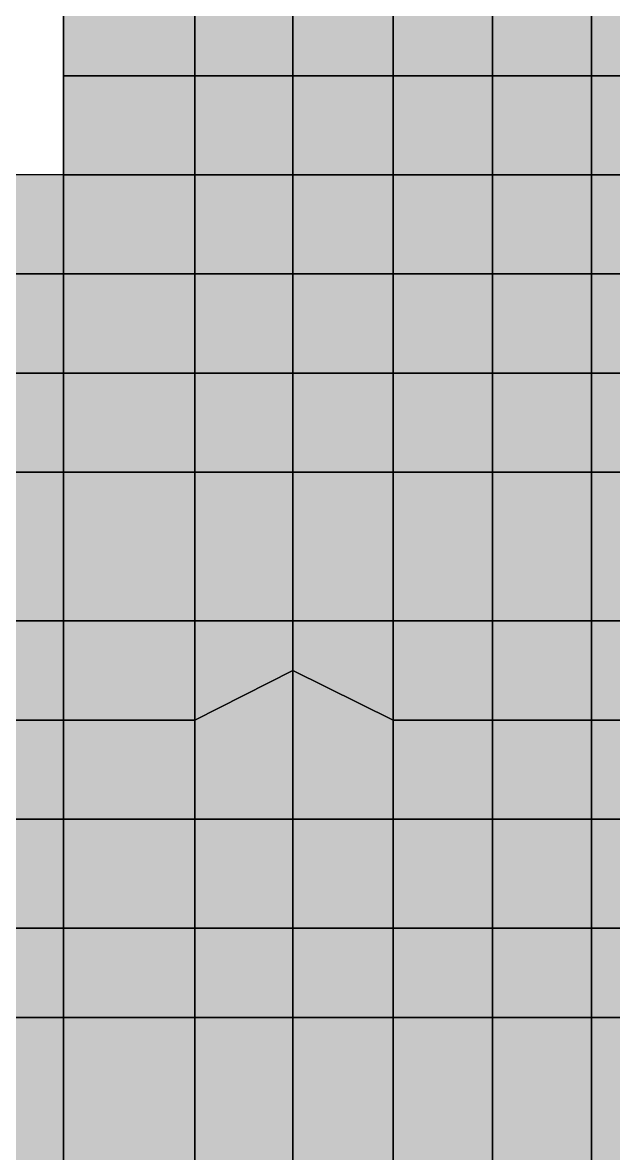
# Model space of a CAD drawing. Header units: inches. Extents: x -100 to 146, y -140 to 41.
# Drawn here: x 0.58 to 6.53, y -29.87 to -18.46 of the extents above; entities that cross this region are included whole.
import ezdxf

# ---------------------------------------------------------------- set-up
doc = ezdxf.new("R2010")
doc.units = ezdxf.units.IN
doc.header["$MEASUREMENT"] = 0
for name, color, linetype in [('Contour 1-01', 7, 'Continuous'), ('Mesh-CDM(100%)_Ac1①', 7, 'Continuous'), ('Mesh-CDM(50%)_Ac1①', 7, 'Continuous'), ('Mesh-joint-hd-s1', 7, 'Continuous'), ('Mesh-joint-vd-s2', 7, 'Continuous'), ('Mesh-joint-vd-s3', 7, 'Continuous'), ('Mesh-MPC', 7, 'Continuous'), ('Mesh-セル中詰(水中)', 7, 'Continuous'), ('Mesh-敷石', 7, 'Continuous'), ('Mesh-杭ばね_海側クレーン基礎杭', 7, 'Continuous'), ('Mesh-梁①(両端)', 7, 'Continuous'), ('Mesh-梁③(円周)', 7, 'Continuous'), ('Mesh-海側クレーン基礎杭(水位上)', 7, 'Continuous'), ('Mesh-盛石', 7, 'Continuous'), ('Undeformed Mesh-CDM(100%)_Ac1①', 7, 'Continuous'), ('Undeformed Mesh-CDM(50%)_Ac1①', 7, 'Continuous'), ('Undeformed Mesh-セル中詰(水中)', 7, 'Continuous'), ('Undeformed Mesh-敷石', 7, 'Continuous'), ('Undeformed Mesh-盛石', 7, 'Continuous')]:
    doc.layers.add(name, color=color, linetype=linetype)

msp = doc.modelspace()

# ---------------------------------------------------------------- linework, layer by layer
at = {"color": 7, "true_color": 0xffffff, "transparency": 33554687}
for p, q in [((0.99, -19), (0.99, -18)), ((3.3, -18), (3.3, -19)), ((0.99, -19), (12.25, -19)), ((0.99, -20), (0.99, -19)), ((0.99, -19), (0.99, -19)), ((3.3, -19), (3.3, -20)), ((3.3, -19), (3.3, -19)), ((0.99, -20), (12.25, -20)), ((0.99, -21), (0.99, -20)), ((0.99, -20), (0.99, -20)), ((3.3, -20), (3.3, -21)), ((3.3, -20), (3.3, -20)), ((0.99, -21), (12.25, -21)), ((0.99, -22), (0.99, -21)), ((0.99, -21), (0.99, -21)), ((0.99, -21), (0.99, -21)), ((3.3, -21), (3.3, -22)), ((3.3, -21), (3.3, -21)), ((0.99, -22), (12.25, -22)), ((0.99, -23), (0.99, -22)), ((0.99, -22), (0.99, -22)), ((0.99, -22), (0.99, -22)), ((3.3, -22), (3.3, -23)), ((3.3, -22), (3.3, -22)), ((0.99, -23), (12.25, -23)), ((0.99, -23), (0.99, -23)), ((0.99, -23), (0.99, -23)), ((0.99, -23), (0.99, -23)), ((0.99, -23), (0.99, -23)), ((3.3, -23), (3.3, -24.5)), ((3.3, -23), (3.3, -23)), ((0.99, -24.5), (0.99, -24.5)), ((2.311025, -24.5), (2.311025, -24.5)), ((3.3, -24.5), (3.3, -25.00049)), ((3.3, -24.5), (3.3, -24.5)), ((4.311025, -24.5), (4.311025, -24.5)), ((5.311025, -24.5), (5.311025, -24.5)), ((6.311025, -24.5), (6.311025, -24.5)), ((3.3, -25.00049), (3.3, -25.00049))]:
    msp.add_line(p, q, dxfattribs=at)
for points in [[(0.99, -19), (2.311025, -19), (2.311025, -18)], [(0.99, -19), (2.311025, -18), (0.99, -18)], [(3.3, -19), (3.3, -18), (2.311025, -18)], [(3.3, -19), (2.311025, -18), (2.311025, -19)], [(3.3, -18), (3.3, -19), (4.311025, -19)], [(3.3, -18), (4.311025, -19), (4.311025, -18)], [(4.311025, -19), (5.311025, -19), (5.311025, -18)], [(4.311025, -19), (5.311025, -18), (4.311025, -18)], [(5.311025, -18), (5.311025, -19), (6.311025, -19)], [(5.311025, -18), (6.311025, -19), (6.311025, -18)], [(6.311025, -18), (6.311025, -19), (7.311025, -19)], [(6.311025, -18), (7.311025, -19), (7.311025, -18)], [(0.99, -20), (2.311025, -20), (2.311025, -19)], [(0.99, -20), (2.311025, -19), (0.99, -19)], [(3.3, -20), (3.3, -19), (2.311025, -19)], [(3.3, -20), (2.311025, -19), (2.311025, -20)], [(3.3, -19), (3.3, -20), (4.311025, -20)], [(3.3, -19), (4.311025, -20), (4.311025, -19)], [(4.311025, -20), (5.311025, -20), (5.311025, -19)], [(4.311025, -20), (5.311025, -19), (4.311025, -19)], [(5.311025, -20), (6.311025, -20), (6.311025, -19)], [(5.311025, -20), (6.311025, -19), (5.311025, -19)], [(6.311025, -20), (7.311025, -20), (7.311025, -19)], [(6.311025, -20), (7.311025, -19), (6.311025, -19)], [(0, -21), (0.99, -21), (0.99, -20)], [(0, -21), (0.99, -20), (0, -20)], [(0.99, -21), (2.311025, -21), (2.311025, -20)], [(0.99, -21), (2.311025, -20), (0.99, -20)], [(3.3, -21), (3.3, -20), (2.311025, -20)], [(3.3, -21), (2.311025, -20), (2.311025, -21)], [(3.3, -20), (3.3, -21), (4.311025, -21)], [(3.3, -20), (4.311025, -21), (4.311025, -20)], [(4.311025, -21), (5.311025, -21), (5.311025, -20)], [(4.311025, -21), (5.311025, -20), (4.311025, -20)], [(5.311025, -21), (6.311025, -21), (6.311025, -20)], [(5.311025, -21), (6.311025, -20), (5.311025, -20)], [(6.311025, -21), (7.311025, -21), (7.311025, -20)], [(6.311025, -21), (7.311025, -20), (6.311025, -20)], [(0, -22), (0.99, -22), (0.99, -21)], [(0, -22), (0.99, -21), (0, -21)], [(0.99, -22), (2.311025, -22), (2.311025, -21)], [(0.99, -22), (2.311025, -21), (0.99, -21)], [(3.3, -22), (3.3, -21), (2.311025, -21)], [(3.3, -22), (2.311025, -21), (2.311025, -22)], [(3.3, -21), (3.3, -22), (4.311025, -22)], [(3.3, -21), (4.311025, -22), (4.311025, -21)], [(4.311025, -22), (5.311025, -22), (5.311025, -21)], [(4.311025, -22), (5.311025, -21), (4.311025, -21)], [(5.311025, -22), (6.311025, -22), (6.311025, -21)], [(5.311025, -22), (6.311025, -21), (5.311025, -21)], [(6.311025, -22), (7.311025, -22), (7.311025, -21)], [(6.311025, -22), (7.311025, -21), (6.311025, -21)], [(0.99, -23), (0.99, -22), (0, -22)], [(0.99, -23), (0, -22), (0, -23)], [(0.99, -22), (0.99, -23), (2.311025, -23)], [(0.99, -22), (2.311025, -23), (2.311025, -22)], [(3.3, -23), (3.3, -22), (2.311025, -22)], [(3.3, -23), (2.311025, -22), (2.311025, -23)], [(3.3, -22), (3.3, -23), (4.311025, -23)], [(3.3, -22), (4.311025, -23), (4.311025, -22)], [(4.311025, -22), (4.311025, -23), (5.311025, -23)], [(4.311025, -22), (5.311025, -23), (5.311025, -22)], [(5.311025, -22), (5.311025, -23), (6.311025, -23)], [(5.311025, -22), (6.311025, -23), (6.311025, -22)], [(6.311025, -22), (6.311025, -23), (7.311025, -23)], [(6.311025, -22), (7.311025, -23), (7.311025, -22)], [(0, -24.5), (0.99, -24.5), (0.99, -23)], [(0, -24.5), (0.99, -23), (0, -23)], [(0.99, -23), (0.99, -24.5), (2.311025, -24.5)], [(0.99, -23), (2.311025, -24.5), (2.311025, -23)], [(3.3, -24.5), (3.3, -23), (2.311025, -23)], [(3.3, -24.5), (2.311025, -23), (2.311025, -24.5)], [(3.3, -23), (3.3, -24.5), (4.311025, -24.5)], [(3.3, -23), (4.311025, -24.5), (4.311025, -23)], [(4.311025, -24.5), (5.311025, -24.5), (5.311025, -23)], [(4.311025, -24.5), (5.311025, -23), (4.311025, -23)], [(5.311025, -24.5), (6.311025, -24.5), (6.311025, -23)], [(5.311025, -24.5), (6.311025, -23), (5.311025, -23)], [(6.311025, -24.5), (7.311025, -24.5), (7.311025, -23)], [(6.311025, -24.5), (7.311025, -23), (6.311025, -23)], [(0.99, -24.5), (0, -24.5), (0, -25.5)], [(0.99, -24.5), (0, -25.5), (0.99, -25.5)], [(0.99, -24.5), (0.99, -25.5), (2.311025, -25.5)], [(0.99, -24.5), (2.311025, -25.5), (2.311025, -24.5)], [(3.3, -24.5), (2.311025, -24.5), (2.311025, -25.5)], [(3.3, -24.5), (2.311025, -25.5), (3.3, -25.00049)], [(4.311025, -25.5), (4.311025, -24.5), (3.3, -24.5)], [(4.311025, -25.5), (3.3, -24.5), (3.3, -25.00049)], [(5.311025, -24.5), (4.311025, -24.5), (4.311025, -25.5)], [(5.311025, -24.5), (4.311025, -25.5), (5.311025, -25.5)], [(6.311025, -24.5), (5.311025, -24.5), (5.311025, -25.5)], [(6.311025, -24.5), (5.311025, -25.5), (6.311025, -25.5)], [(7.311025, -24.5), (6.311025, -24.5), (6.311025, -25.5)], [(7.311025, -24.5), (6.311025, -25.5), (7.311025, -25.5)], [(2.311025, -26.5), (3.3, -26.5), (3.3, -25.00049)], [(2.311025, -26.5), (3.3, -25.00049), (2.311025, -25.5)], [(4.311025, -26.5), (4.311025, -25.5), (3.3, -25.00049)], [(4.311025, -26.5), (3.3, -25.00049), (3.3, -26.5)], [(0, -26.5), (0.99, -26.5), (0.99, -25.5)], [(0, -26.5), (0.99, -25.5), (0, -25.5)], [(0.99, -25.5), (0.99, -26.5), (2.311025, -26.5)], [(0.99, -25.5), (2.311025, -26.5), (2.311025, -25.5)], [(4.311025, -26.5), (5.311025, -26.5), (5.311025, -25.5)], [(4.311025, -26.5), (5.311025, -25.5), (4.311025, -25.5)], [(5.311025, -26.5), (6.311025, -26.5), (6.311025, -25.5)], [(5.311025, -26.5), (6.311025, -25.5), (5.311025, -25.5)], [(6.311025, -26.5), (7.311025, -26.5), (7.311025, -25.5)], [(6.311025, -26.5), (7.311025, -25.5), (6.311025, -25.5)], [(0, -27.6), (0.99, -27.6), (0.99, -26.5)], [(0, -27.6), (0.99, -26.5), (0, -26.5)], [(0.99, -27.6), (2.311025, -27.6), (2.311025, -26.5)], [(0.99, -27.6), (2.311025, -26.5), (0.99, -26.5)], [(2.311025, -27.6), (3.3, -27.6), (3.3, -26.5)], [(2.311025, -27.6), (3.3, -26.5), (2.311025, -26.5)], [(3.3, -27.6), (4.311025, -27.6), (4.311025, -26.5)], [(3.3, -27.6), (4.311025, -26.5), (3.3, -26.5)], [(4.311025, -27.6), (5.311025, -27.6), (5.311025, -26.5)], [(4.311025, -27.6), (5.311025, -26.5), (4.311025, -26.5)], [(5.311025, -27.6), (6.311025, -27.6), (6.311025, -26.5)], [(5.311025, -27.6), (6.311025, -26.5), (5.311025, -26.5)], [(6.311025, -27.6), (7.311025, -27.6), (7.311025, -26.5)], [(6.311025, -27.6), (7.311025, -26.5), (6.311025, -26.5)], [(0, -28.5), (0.99, -28.5), (0.99, -27.6)], [(0, -28.5), (0.99, -27.6), (0, -27.6)], [(0.99, -27.6), (0.99, -28.5), (2.311025, -28.5)], [(0.99, -27.6), (2.311025, -28.5), (2.311025, -27.6)], [(2.311025, -28.5), (3.3, -28.5), (3.3, -27.6)], [(2.311025, -28.5), (3.3, -27.6), (2.311025, -27.6)], [(3.3, -28.5), (4.311025, -28.5), (4.311025, -27.6)], [(3.3, -28.5), (4.311025, -27.6), (3.3, -27.6)], [(4.311025, -28.5), (5.311025, -28.5), (5.311025, -27.6)], [(4.311025, -28.5), (5.311025, -27.6), (4.311025, -27.6)], [(5.311025, -27.6), (5.311025, -28.5), (6.311025, -28.5)], [(5.311025, -27.6), (6.311025, -28.5), (6.311025, -27.6)], [(6.311025, -28.5), (7.311025, -28.5), (7.311025, -27.6)], [(6.311025, -28.5), (7.311025, -27.6), (6.311025, -27.6)], [(0.99, -28.5), (0, -28.5), (0, -30.1)], [(0.99, -28.5), (0, -30.1), (0.99, -30.1)], [(0.99, -28.5), (0.99, -30.1), (2.311025, -30.1)], [(0.99, -28.5), (2.311025, -30.1), (2.311025, -28.5)], [(3.3, -28.5), (2.311025, -28.5), (2.311025, -30.1)], [(3.3, -28.5), (2.311025, -30.1), (3.3, -30.1)], [(4.311025, -28.5), (3.3, -28.5), (3.3, -30.1)], [(4.311025, -28.5), (3.3, -30.1), (4.311025, -30.1)], [(5.311025, -28.5), (4.311025, -28.5), (4.311025, -30.1)], [(5.311025, -28.5), (4.311025, -30.1), (5.311025, -30.1)], [(6.311025, -28.5), (5.311025, -28.5), (5.311025, -30.1)], [(6.311025, -28.5), (5.311025, -30.1), (6.311025, -30.1)], [(7.311025, -28.5), (6.311025, -28.5), (6.311025, -30.1)], [(7.311025, -28.5), (6.311025, -30.1), (7.311025, -30.1)]]:
    msp.add_solid(points, dxfattribs=at)
at = {"layer": 'Contour 1-01', "color": 5, "true_color": 0x0000ff}
for points in [[(0.99, -19), (2.311025, -19), (2.311025, -18)], [(0.99, -19), (2.311025, -18), (0.99, -18)], [(3.3, -19), (3.3, -18), (2.311025, -18)], [(3.3, -19), (2.311025, -18), (2.311025, -19)], [(3.3, -18), (3.3, -19), (4.311025, -19)], [(3.3, -18), (4.311025, -19), (4.311025, -18)], [(4.311025, -19), (5.311025, -19), (5.311025, -18)], [(4.311025, -19), (5.311025, -18), (4.311025, -18)], [(5.311025, -18), (5.311025, -19), (6.311025, -19)], [(5.311025, -18), (6.311025, -19), (6.311025, -18)], [(6.311025, -18), (6.311025, -19), (7.311025, -19)], [(6.311025, -18), (7.311025, -19), (7.311025, -18)], [(0.99, -20), (2.311025, -20), (2.311025, -19)], [(0.99, -20), (2.311025, -19), (0.99, -19)], [(3.3, -20), (3.3, -19), (2.311025, -19)], [(3.3, -20), (2.311025, -19), (2.311025, -20)], [(3.3, -19), (3.3, -20), (4.311025, -20)], [(3.3, -19), (4.311025, -20), (4.311025, -19)], [(4.311025, -20), (5.311025, -20), (5.311025, -19)], [(4.311025, -20), (5.311025, -19), (4.311025, -19)], [(5.311025, -20), (6.311025, -20), (6.311025, -19)], [(5.311025, -20), (6.311025, -19), (5.311025, -19)], [(6.311025, -20), (7.311025, -20), (7.311025, -19)], [(6.311025, -20), (7.311025, -19), (6.311025, -19)], [(0, -21), (0.99, -21), (0.99, -20)], [(0, -21), (0.99, -20), (0, -20)], [(0.99, -21), (2.311025, -21), (2.311025, -20)], [(0.99, -21), (2.311025, -20), (0.99, -20)], [(3.3, -21), (3.3, -20), (2.311025, -20)], [(3.3, -21), (2.311025, -20), (2.311025, -21)], [(3.3, -20), (3.3, -21), (4.311025, -21)], [(3.3, -20), (4.311025, -21), (4.311025, -20)], [(4.311025, -21), (5.311025, -21), (5.311025, -20)], [(4.311025, -21), (5.311025, -20), (4.311025, -20)], [(5.311025, -21), (6.311025, -21), (6.311025, -20)], [(5.311025, -21), (6.311025, -20), (5.311025, -20)], [(6.311025, -21), (7.311025, -21), (7.311025, -20)], [(6.311025, -21), (7.311025, -20), (6.311025, -20)], [(0, -22), (0.99, -22), (0.99, -21)], [(0, -22), (0.99, -21), (0, -21)], [(0.99, -22), (2.311025, -22), (2.311025, -21)], [(0.99, -22), (2.311025, -21), (0.99, -21)], [(3.3, -22), (3.3, -21), (2.311025, -21)], [(3.3, -22), (2.311025, -21), (2.311025, -22)], [(3.3, -21), (3.3, -22), (4.311025, -22)], [(3.3, -21), (4.311025, -22), (4.311025, -21)], [(4.311025, -22), (5.311025, -22), (5.311025, -21)], [(4.311025, -22), (5.311025, -21), (4.311025, -21)], [(5.311025, -22), (6.311025, -22), (6.311025, -21)], [(5.311025, -22), (6.311025, -21), (5.311025, -21)], [(6.311025, -22), (7.311025, -22), (7.311025, -21)], [(6.311025, -22), (7.311025, -21), (6.311025, -21)], [(0.99, -23), (0.99, -22), (0, -22)], [(0.99, -23), (0, -22), (0, -23)], [(0.99, -22), (0.99, -23), (2.311025, -23)], [(0.99, -22), (2.311025, -23), (2.311025, -22)], [(3.3, -23), (3.3, -22), (2.311025, -22)], [(3.3, -23), (2.311025, -22), (2.311025, -23)], [(3.3, -22), (3.3, -23), (4.311025, -23)], [(3.3, -22), (4.311025, -23), (4.311025, -22)], [(4.311025, -22), (4.311025, -23), (5.311025, -23)], [(4.311025, -22), (5.311025, -23), (5.311025, -22)], [(5.311025, -22), (5.311025, -23), (6.311025, -23)], [(5.311025, -22), (6.311025, -23), (6.311025, -22)], [(6.311025, -22), (6.311025, -23), (7.311025, -23)], [(6.311025, -22), (7.311025, -23), (7.311025, -22)], [(0, -24.5), (0.99, -24.5), (0.99, -23)], [(0, -24.5), (0.99, -23), (0, -23)], [(0.99, -23), (0.99, -24.5), (2.311025, -24.5)], [(0.99, -23), (2.311025, -24.5), (2.311025, -23)], [(3.3, -24.5), (3.3, -23), (2.311025, -23)], [(3.3, -24.5), (2.311025, -23), (2.311025, -24.5)], [(3.3, -23), (3.3, -24.5), (4.311025, -24.5)], [(3.3, -23), (4.311025, -24.5), (4.311025, -23)], [(4.311025, -24.5), (5.311025, -24.5), (5.311025, -23)], [(4.311025, -24.5), (5.311025, -23), (4.311025, -23)], [(5.311025, -24.5), (6.311025, -24.5), (6.311025, -23)], [(5.311025, -24.5), (6.311025, -23), (5.311025, -23)], [(6.311025, -24.5), (7.311025, -24.5), (7.311025, -23)], [(6.311025, -24.5), (7.311025, -23), (6.311025, -23)], [(0.99, -24.5), (0, -24.5), (0, -25.5)], [(0.99, -24.5), (0, -25.5), (0.99, -25.5)], [(0.99, -24.5), (0.99, -25.5), (2.311025, -25.5)], [(0.99, -24.5), (2.311025, -25.5), (2.311025, -24.5)], [(3.3, -24.5), (2.311025, -24.5), (2.311025, -25.5)], [(3.3, -24.5), (2.311025, -25.5), (3.3, -25.00049)], [(4.311025, -25.5), (4.311025, -24.5), (3.3, -24.5)], [(4.311025, -25.5), (3.3, -24.5), (3.3, -25.00049)], [(5.311025, -24.5), (4.311025, -24.5), (4.311025, -25.5)], [(5.311025, -24.5), (4.311025, -25.5), (5.311025, -25.5)], [(6.311025, -24.5), (5.311025, -24.5), (5.311025, -25.5)], [(6.311025, -24.5), (5.311025, -25.5), (6.311025, -25.5)], [(7.311025, -24.5), (6.311025, -24.5), (6.311025, -25.5)], [(7.311025, -24.5), (6.311025, -25.5), (7.311025, -25.5)], [(2.311025, -26.5), (3.3, -26.5), (3.3, -25.00049)], [(2.311025, -26.5), (3.3, -25.00049), (2.311025, -25.5)], [(4.311025, -26.5), (4.311025, -25.5), (3.3, -25.00049)], [(4.311025, -26.5), (3.3, -25.00049), (3.3, -26.5)], [(0, -26.5), (0.99, -26.5), (0.99, -25.5)], [(0, -26.5), (0.99, -25.5), (0, -25.5)], [(0.99, -25.5), (0.99, -26.5), (2.311025, -26.5)], [(0.99, -25.5), (2.311025, -26.5), (2.311025, -25.5)], [(4.311025, -26.5), (5.311025, -26.5), (5.311025, -25.5)], [(4.311025, -26.5), (5.311025, -25.5), (4.311025, -25.5)], [(5.311025, -26.5), (6.311025, -26.5), (6.311025, -25.5)], [(5.311025, -26.5), (6.311025, -25.5), (5.311025, -25.5)], [(6.311025, -26.5), (7.311025, -26.5), (7.311025, -25.5)], [(6.311025, -26.5), (7.311025, -25.5), (6.311025, -25.5)], [(0, -27.6), (0.99, -27.6), (0.99, -26.5)], [(0, -27.6), (0.99, -26.5), (0, -26.5)], [(0.99, -27.6), (2.311025, -27.6), (2.311025, -26.5)], [(0.99, -27.6), (2.311025, -26.5), (0.99, -26.5)], [(2.311025, -27.6), (3.3, -27.6), (3.3, -26.5)], [(2.311025, -27.6), (3.3, -26.5), (2.311025, -26.5)], [(3.3, -27.6), (4.311025, -27.6), (4.311025, -26.5)], [(3.3, -27.6), (4.311025, -26.5), (3.3, -26.5)], [(4.311025, -27.6), (5.311025, -27.6), (5.311025, -26.5)], [(4.311025, -27.6), (5.311025, -26.5), (4.311025, -26.5)], [(5.311025, -27.6), (6.311025, -27.6), (6.311025, -26.5)], [(5.311025, -27.6), (6.311025, -26.5), (5.311025, -26.5)], [(6.311025, -27.6), (7.311025, -27.6), (7.311025, -26.5)], [(6.311025, -27.6), (7.311025, -26.5), (6.311025, -26.5)], [(0, -28.5), (0.99, -28.5), (0.99, -27.6)], [(0, -28.5), (0.99, -27.6), (0, -27.6)], [(0.99, -27.6), (0.99, -28.5), (2.311025, -28.5)], [(0.99, -27.6), (2.311025, -28.5), (2.311025, -27.6)], [(2.311025, -28.5), (3.3, -28.5), (3.3, -27.6)], [(2.311025, -28.5), (3.3, -27.6), (2.311025, -27.6)], [(3.3, -28.5), (4.311025, -28.5), (4.311025, -27.6)], [(3.3, -28.5), (4.311025, -27.6), (3.3, -27.6)], [(4.311025, -28.5), (5.311025, -28.5), (5.311025, -27.6)], [(4.311025, -28.5), (5.311025, -27.6), (4.311025, -27.6)], [(5.311025, -27.6), (5.311025, -28.5), (6.311025, -28.5)], [(5.311025, -27.6), (6.311025, -28.5), (6.311025, -27.6)], [(6.311025, -28.5), (7.311025, -28.5), (7.311025, -27.6)], [(6.311025, -28.5), (7.311025, -27.6), (6.311025, -27.6)], [(0.99, -28.5), (0, -28.5), (0, -30.1)], [(0.99, -28.5), (0, -30.1), (0.99, -30.1)], [(0.99, -28.5), (0.99, -30.1), (2.311025, -30.1)], [(0.99, -28.5), (2.311025, -30.1), (2.311025, -28.5)], [(3.3, -28.5), (2.311025, -28.5), (2.311025, -30.1)], [(3.3, -28.5), (2.311025, -30.1), (3.3, -30.1)], [(4.311025, -28.5), (3.3, -28.5), (3.3, -30.1)], [(4.311025, -28.5), (3.3, -30.1), (4.311025, -30.1)], [(5.311025, -28.5), (4.311025, -28.5), (4.311025, -30.1)], [(5.311025, -28.5), (4.311025, -30.1), (5.311025, -30.1)], [(6.311025, -28.5), (5.311025, -28.5), (5.311025, -30.1)], [(6.311025, -28.5), (5.311025, -30.1), (6.311025, -30.1)], [(7.311025, -28.5), (6.311025, -28.5), (6.311025, -30.1)], [(7.311025, -28.5), (6.311025, -30.1), (7.311025, -30.1)]]:
    msp.add_solid(points, dxfattribs=at)
at = {"layer": 'Mesh-CDM(100%)_Ac1①', "color": 18, "true_color": 0x000000, "transparency": 33554559}
for p, q in [((0.99, -24.5), (0, -24.5)), ((0.99, -25.5), (0.99, -24.5)), ((0.99, -24.5), (0.99, -25.5)), ((2.311025, -24.5), (0.99, -24.5)), ((2.311025, -25.5), (2.311025, -24.5)), ((3.3, -24.5), (2.311025, -24.5)), ((2.311025, -24.5), (2.311025, -25.5)), ((3.3, -25.00049), (3.3, -24.5)), ((4.311025, -24.5), (3.3, -24.5)), ((3.3, -24.5), (3.3, -25.00049)), ((4.311025, -25.5), (4.311025, -24.5)), ((5.311025, -24.5), (4.311025, -24.5)), ((4.311025, -24.5), (4.311025, -25.5)), ((5.311025, -25.5), (5.311025, -24.5)), ((6.311025, -24.5), (5.311025, -24.5)), ((5.311025, -24.5), (5.311025, -25.5)), ((6.311025, -25.5), (6.311025, -24.5)), ((7.311025, -24.5), (6.311025, -24.5)), ((6.311025, -24.5), (6.311025, -25.5)), ((3.3, -25.00049), (2.311025, -25.5)), ((2.311025, -25.5), (3.3, -25.00049)), ((3.3, -26.5), (3.3, -25.00049)), ((4.311025, -25.5), (3.3, -25.00049)), ((3.3, -25.00049), (3.3, -26.5)), ((3.3, -25.00049), (4.311025, -25.5)), ((0.99, -25.5), (0, -25.5)), ((0, -25.5), (0.99, -25.5)), ((0.99, -26.5), (0.99, -25.5)), ((0.99, -25.5), (0.99, -26.5)), ((2.311025, -25.5), (0.99, -25.5)), ((0.99, -25.5), (2.311025, -25.5)), ((2.311025, -26.5), (2.311025, -25.5)), ((2.311025, -25.5), (2.311025, -26.5)), ((4.311025, -26.5), (4.311025, -25.5)), ((5.311025, -25.5), (4.311025, -25.5)), ((4.311025, -25.5), (4.311025, -26.5)), ((4.311025, -25.5), (5.311025, -25.5)), ((5.311025, -26.5), (5.311025, -25.5)), ((5.311025, -25.5), (6.311025, -25.5)), ((6.311025, -25.5), (5.311025, -25.5)), ((5.311025, -25.5), (5.311025, -26.5)), ((6.311025, -26.5), (6.311025, -25.5)), ((7.311025, -25.5), (6.311025, -25.5)), ((6.311025, -25.5), (6.311025, -26.5)), ((6.311025, -25.5), (7.311025, -25.5)), ((0.99, -26.5), (0, -26.5)), ((0, -26.5), (0.99, -26.5)), ((0.99, -27.6), (0.99, -26.5)), ((2.311025, -26.5), (0.99, -26.5)), ((0.99, -26.5), (0.99, -27.6)), ((0.99, -26.5), (2.311025, -26.5)), ((2.311025, -27.6), (2.311025, -26.5)), ((3.3, -26.5), (2.311025, -26.5)), ((2.311025, -26.5), (2.311025, -27.6)), ((2.311025, -26.5), (3.3, -26.5)), ((3.3, -27.6), (3.3, -26.5)), ((4.311025, -26.5), (3.3, -26.5)), ((3.3, -26.5), (3.3, -27.6)), ((3.3, -26.5), (4.311025, -26.5)), ((4.311025, -27.6), (4.311025, -26.5)), ((5.311025, -26.5), (4.311025, -26.5)), ((4.311025, -26.5), (4.311025, -27.6)), ((4.311025, -26.5), (5.311025, -26.5)), ((5.311025, -27.6), (5.311025, -26.5)), ((6.311025, -26.5), (5.311025, -26.5)), ((5.311025, -26.5), (5.311025, -27.6)), ((5.311025, -26.5), (6.311025, -26.5)), ((6.311025, -27.6), (6.311025, -26.5)), ((7.311025, -26.5), (6.311025, -26.5)), ((6.311025, -26.5), (6.311025, -27.6)), ((6.311025, -26.5), (7.311025, -26.5)), ((0.99, -27.6), (0, -27.6)), ((0, -27.6), (0.99, -27.6)), ((0.99, -28.5), (0.99, -27.6)), ((0.99, -27.6), (2.311025, -27.6)), ((0.99, -27.6), (0.99, -28.5)), ((2.311025, -27.6), (0.99, -27.6)), ((2.311025, -28.5), (2.311025, -27.6)), ((3.3, -27.6), (2.311025, -27.6)), ((2.311025, -27.6), (2.311025, -28.5)), ((2.311025, -27.6), (3.3, -27.6)), ((3.3, -28.5), (3.3, -27.6)), ((4.311025, -27.6), (3.3, -27.6)), ((3.3, -27.6), (3.3, -28.5)), ((3.3, -27.6), (4.311025, -27.6)), ((4.311025, -28.5), (4.311025, -27.6)), ((5.311025, -27.6), (4.311025, -27.6)), ((4.311025, -27.6), (4.311025, -28.5)), ((4.311025, -27.6), (5.311025, -27.6)), ((5.311025, -28.5), (5.311025, -27.6)), ((5.311025, -27.6), (5.311025, -28.5)), ((6.311025, -27.6), (5.311025, -27.6)), ((5.311025, -27.6), (6.311025, -27.6)), ((6.311025, -28.5), (6.311025, -27.6)), ((7.311025, -27.6), (6.311025, -27.6)), ((6.311025, -27.6), (6.311025, -28.5)), ((6.311025, -27.6), (7.311025, -27.6)), ((0, -28.5), (0.99, -28.5)), ((0.99, -28.5), (2.311025, -28.5)), ((2.311025, -28.5), (3.3, -28.5)), ((3.3, -28.5), (4.311025, -28.5)), ((4.311025, -28.5), (5.311025, -28.5)), ((5.311025, -28.5), (6.311025, -28.5)), ((6.311025, -28.5), (7.311025, -28.5))]:
    msp.add_line(p, q, dxfattribs=at)
at = {"layer": 'Mesh-CDM(50%)_Ac1①', "color": 18, "true_color": 0x000000, "transparency": 33554559}
for p, q in [((0.99, -28.5), (0, -28.5)), ((0.99, -30.1), (0.99, -28.5)), ((0.99, -28.5), (0.99, -30.1)), ((2.311025, -28.5), (0.99, -28.5)), ((2.311025, -30.1), (2.311025, -28.5)), ((3.3, -28.5), (2.311025, -28.5)), ((2.311025, -28.5), (2.311025, -30.1)), ((3.3, -30.1), (3.3, -28.5)), ((4.311025, -28.5), (3.3, -28.5)), ((3.3, -28.5), (3.3, -30.1)), ((4.311025, -30.1), (4.311025, -28.5)), ((5.311025, -28.5), (4.311025, -28.5)), ((4.311025, -28.5), (4.311025, -30.1)), ((5.311025, -30.1), (5.311025, -28.5)), ((6.311025, -28.5), (5.311025, -28.5)), ((5.311025, -28.5), (5.311025, -30.1)), ((6.311025, -30.1), (6.311025, -28.5)), ((7.311025, -28.5), (6.311025, -28.5)), ((6.311025, -28.5), (6.311025, -30.1))]:
    msp.add_line(p, q, dxfattribs=at)
at = {"layer": 'Mesh-joint-hd-s1', "color": 18, "true_color": 0x000000, "transparency": 33554559}
for p, q in [((0.99, -24.5), (0.99, -24.5)), ((2.311025, -24.5), (2.311025, -24.5)), ((3.3, -24.5), (3.3, -24.5)), ((4.311025, -24.5), (4.311025, -24.5)), ((5.311025, -24.5), (5.311025, -24.5)), ((6.311025, -24.5), (6.311025, -24.5))]:
    msp.add_line(p, q, dxfattribs=at)
at = {"layer": 'Mesh-joint-vd-s2', "color": 18, "true_color": 0x000000, "transparency": 33554559}
for p, q in [((0.99, -19), (0.99, -19)), ((0.99, -20), (0.99, -20)), ((0.99, -21), (0.99, -21)), ((0.99, -22), (0.99, -22)), ((0.99, -23), (0.99, -23))]:
    msp.add_line(p, q, dxfattribs=at)
at = {"layer": 'Mesh-joint-vd-s3', "color": 18, "true_color": 0x000000, "transparency": 33554559}
for p, q in [((0.99, -21), (0.99, -21)), ((0.99, -22), (0.99, -22)), ((0.99, -23), (0.99, -23))]:
    msp.add_line(p, q, dxfattribs=at)
at = {"layer": 'Mesh-MPC', "color": 18, "true_color": 0x000000, "transparency": 33554559}
for p, q in [((0.99, -23), (0.99, -23)), ((0.99, -23), (0.99, -23)), ((3.3, -25.00049), (3.3, -25.00049))]:
    msp.add_line(p, q, dxfattribs=at)
at = {"layer": 'Mesh-セル中詰(水中)', "color": 18, "true_color": 0x000000, "transparency": 33554559}
for p, q in [((0.99, -18), (0.99, -19)), ((2.311025, -19), (2.311025, -18)), ((2.311025, -18), (2.311025, -19)), ((3.3, -19), (3.3, -18)), ((3.3, -18), (3.3, -19)), ((4.311025, -19), (4.311025, -18)), ((4.311025, -18), (4.311025, -19)), ((5.311025, -19), (5.311025, -18)), ((5.311025, -18), (5.311025, -19)), ((6.311025, -19), (6.311025, -18)), ((6.311025, -18), (6.311025, -19)), ((2.311025, -19), (0.99, -19)), ((0.99, -19), (0.99, -20)), ((0.99, -19), (2.311025, -19)), ((2.311025, -20), (2.311025, -19)), ((3.3, -19), (2.311025, -19)), ((2.311025, -19), (2.311025, -20)), ((2.311025, -19), (3.3, -19)), ((3.3, -20), (3.3, -19)), ((3.3, -19), (3.3, -20)), ((4.311025, -19), (3.3, -19)), ((3.3, -19), (4.311025, -19)), ((4.311025, -20), (4.311025, -19)), ((5.311025, -19), (4.311025, -19)), ((4.311025, -19), (4.311025, -20)), ((4.311025, -19), (5.311025, -19)), ((5.311025, -20), (5.311025, -19)), ((6.311025, -19), (5.311025, -19)), ((5.311025, -19), (5.311025, -20)), ((5.311025, -19), (6.311025, -19)), ((6.311025, -20), (6.311025, -19)), ((7.311025, -19), (6.311025, -19)), ((6.311025, -19), (6.311025, -20)), ((6.311025, -19), (7.311025, -19)), ((2.311025, -20), (0.99, -20)), ((0.99, -20), (0.99, -21)), ((0.99, -20), (2.311025, -20)), ((2.311025, -21), (2.311025, -20)), ((3.3, -20), (2.311025, -20)), ((2.311025, -20), (2.311025, -21)), ((2.311025, -20), (3.3, -20)), ((3.3, -21), (3.3, -20)), ((3.3, -20), (4.311025, -20)), ((3.3, -20), (3.3, -21)), ((4.311025, -20), (3.3, -20)), ((4.311025, -21), (4.311025, -20)), ((5.311025, -20), (4.311025, -20)), ((4.311025, -20), (4.311025, -21)), ((4.311025, -20), (5.311025, -20)), ((5.311025, -21), (5.311025, -20)), ((6.311025, -20), (5.311025, -20)), ((5.311025, -20), (5.311025, -21)), ((5.311025, -20), (6.311025, -20)), ((6.311025, -21), (6.311025, -20)), ((7.311025, -20), (6.311025, -20)), ((6.311025, -20), (6.311025, -21)), ((6.311025, -20), (7.311025, -20)), ((2.311025, -21), (0.99, -21)), ((0.99, -21), (0.99, -22)), ((0.99, -21), (2.311025, -21)), ((2.311025, -22), (2.311025, -21)), ((3.3, -21), (2.311025, -21)), ((2.311025, -21), (2.311025, -22)), ((2.311025, -21), (3.3, -21)), ((3.3, -22), (3.3, -21)), ((3.3, -21), (3.3, -22)), ((4.311025, -21), (3.3, -21)), ((3.3, -21), (4.311025, -21)), ((4.311025, -22), (4.311025, -21)), ((5.311025, -21), (4.311025, -21)), ((4.311025, -21), (4.311025, -22)), ((4.311025, -21), (5.311025, -21)), ((5.311025, -22), (5.311025, -21)), ((6.311025, -21), (5.311025, -21)), ((5.311025, -21), (5.311025, -22)), ((5.311025, -21), (6.311025, -21)), ((6.311025, -22), (6.311025, -21)), ((7.311025, -21), (6.311025, -21)), ((6.311025, -21), (6.311025, -22)), ((6.311025, -21), (7.311025, -21)), ((0.99, -22), (0.99, -23)), ((2.311025, -22), (0.99, -22)), ((0.99, -22), (2.311025, -22)), ((2.311025, -23), (2.311025, -22)), ((3.3, -22), (2.311025, -22)), ((2.311025, -22), (2.311025, -23)), ((2.311025, -22), (3.3, -22)), ((3.3, -23), (3.3, -22)), ((3.3, -22), (3.3, -23)), ((4.311025, -22), (3.3, -22)), ((3.3, -22), (4.311025, -22)), ((4.311025, -23), (4.311025, -22)), ((4.311025, -22), (4.311025, -23)), ((5.311025, -22), (4.311025, -22)), ((4.311025, -22), (5.311025, -22)), ((5.311025, -23), (5.311025, -22)), ((5.311025, -22), (5.311025, -23)), ((6.311025, -22), (5.311025, -22)), ((5.311025, -22), (6.311025, -22)), ((6.311025, -23), (6.311025, -22)), ((6.311025, -22), (6.311025, -23)), ((7.311025, -22), (6.311025, -22)), ((6.311025, -22), (7.311025, -22)), ((0.99, -23), (2.311025, -23)), ((2.311025, -23), (3.3, -23)), ((3.3, -23), (4.311025, -23)), ((4.311025, -23), (5.311025, -23)), ((5.311025, -23), (6.311025, -23)), ((6.311025, -23), (7.311025, -23))]:
    msp.add_line(p, q, dxfattribs=at)
at = {"layer": 'Mesh-敷石', "color": 18, "true_color": 0x000000, "transparency": 33554559}
for p, q in [((0.99, -23), (0, -23)), ((0.99, -24.5), (0.99, -23)), ((0.99, -23), (0.99, -24.5)), ((2.311025, -23), (0.99, -23)), ((2.311025, -24.5), (2.311025, -23)), ((3.3, -23), (2.311025, -23)), ((2.311025, -23), (2.311025, -24.5)), ((3.3, -24.5), (3.3, -23)), ((3.3, -23), (3.3, -24.5)), ((4.311025, -23), (3.3, -23)), ((4.311025, -24.5), (4.311025, -23)), ((5.311025, -23), (4.311025, -23)), ((4.311025, -23), (4.311025, -24.5)), ((5.311025, -24.5), (5.311025, -23)), ((6.311025, -23), (5.311025, -23)), ((5.311025, -23), (5.311025, -24.5)), ((6.311025, -24.5), (6.311025, -23)), ((7.311025, -23), (6.311025, -23)), ((6.311025, -23), (6.311025, -24.5)), ((0, -24.5), (0.99, -24.5)), ((0.99, -24.5), (2.311025, -24.5)), ((2.311025, -24.5), (3.3, -24.5)), ((3.3, -24.5), (4.311025, -24.5)), ((4.311025, -24.5), (5.311025, -24.5)), ((5.311025, -24.5), (6.311025, -24.5)), ((6.311025, -24.5), (7.311025, -24.5))]:
    msp.add_line(p, q, dxfattribs=at)
at = {"layer": 'Mesh-杭ばね_海側クレーン基礎杭', "color": 18, "true_color": 0x000000, "transparency": 33554559}
for p, q in [((3.3, -19), (3.3, -19)), ((3.3, -20), (3.3, -20)), ((3.3, -21), (3.3, -21)), ((3.3, -22), (3.3, -22)), ((3.3, -23), (3.3, -23))]:
    msp.add_line(p, q, dxfattribs=at)
at = {"layer": 'Mesh-梁①(両端)', "color": 18, "true_color": 0x000000, "transparency": 33554559}
for p, q in [((0.99, -19), (0.99, -18)), ((0.99, -20), (0.99, -19)), ((0.99, -21), (0.99, -20)), ((0.99, -22), (0.99, -21)), ((0.99, -23), (0.99, -22))]:
    msp.add_line(p, q, dxfattribs=at)
at = {"layer": 'Mesh-梁③(円周)', "color": 18, "true_color": 0x000000, "transparency": 33554559}
for p, q in [((0.99, -19), (12.25, -19)), ((0.99, -20), (12.25, -20)), ((0.99, -21), (12.25, -21)), ((0.99, -22), (12.25, -22)), ((0.99, -23), (12.25, -23))]:
    msp.add_line(p, q, dxfattribs=at)
at = {"layer": 'Mesh-海側クレーン基礎杭(水位上)', "color": 18, "true_color": 0x000000, "transparency": 33554559}
for p, q in [((3.3, -18), (3.3, -19)), ((3.3, -19), (3.3, -20)), ((3.3, -20), (3.3, -21)), ((3.3, -21), (3.3, -22)), ((3.3, -22), (3.3, -23)), ((3.3, -23), (3.3, -24.5)), ((3.3, -24.5), (3.3, -25.00049))]:
    msp.add_line(p, q, dxfattribs=at)
at = {"layer": 'Mesh-盛石', "color": 18, "true_color": 0x000000, "transparency": 33554559}
for p, q in [((0.99, -20), (0, -20)), ((0.99, -21), (0.99, -20)), ((0.99, -21), (0, -21)), ((0, -21), (0.99, -21)), ((0.99, -22), (0.99, -21)), ((0.99, -22), (0, -22)), ((0, -22), (0.99, -22)), ((0.99, -23), (0.99, -22)), ((0, -23), (0.99, -23))]:
    msp.add_line(p, q, dxfattribs=at)
at = {"layer": 'Undeformed Mesh-CDM(100%)_Ac1①', "color": 8, "true_color": 0x808080, "transparency": 33554687}
for p, q in [((0.99, -24.5), (0, -24.5)), ((0.99, -25.5), (0.99, -24.5)), ((0.99, -24.5), (0.99, -25.5)), ((2.311025, -24.5), (0.99, -24.5)), ((2.311025, -25.5), (2.311025, -24.5)), ((3.3, -24.5), (2.311025, -24.5)), ((2.311025, -24.5), (2.311025, -25.5)), ((3.3, -25.00049), (3.3, -24.5)), ((4.311025, -24.5), (3.3, -24.5)), ((3.3, -24.5), (3.3, -25.00049)), ((4.311025, -25.5), (4.311025, -24.5)), ((5.311025, -24.5), (4.311025, -24.5)), ((4.311025, -24.5), (4.311025, -25.5)), ((5.311025, -25.5), (5.311025, -24.5)), ((6.311025, -24.5), (5.311025, -24.5)), ((5.311025, -24.5), (5.311025, -25.5)), ((6.311025, -25.5), (6.311025, -24.5)), ((7.311025, -24.5), (6.311025, -24.5)), ((6.311025, -24.5), (6.311025, -25.5)), ((3.3, -25.00049), (2.311025, -25.5)), ((2.311025, -25.5), (3.3, -25.00049)), ((3.3, -26.5), (3.3, -25.00049)), ((4.311025, -25.5), (3.3, -25.00049)), ((3.3, -25.00049), (3.3, -26.5)), ((3.3, -25.00049), (4.311025, -25.5)), ((0.99, -25.5), (0, -25.5)), ((0, -25.5), (0.99, -25.5)), ((0.99, -26.5), (0.99, -25.5)), ((0.99, -25.5), (0.99, -26.5)), ((2.311025, -25.5), (0.99, -25.5)), ((0.99, -25.5), (2.311025, -25.5)), ((2.311025, -26.5), (2.311025, -25.5)), ((2.311025, -25.5), (2.311025, -26.5)), ((4.311025, -26.5), (4.311025, -25.5)), ((5.311025, -25.5), (4.311025, -25.5)), ((4.311025, -25.5), (4.311025, -26.5)), ((4.311025, -25.5), (5.311025, -25.5)), ((5.311025, -26.5), (5.311025, -25.5)), ((5.311025, -25.5), (6.311025, -25.5)), ((6.311025, -25.5), (5.311025, -25.5)), ((5.311025, -25.5), (5.311025, -26.5)), ((6.311025, -26.5), (6.311025, -25.5)), ((7.311025, -25.5), (6.311025, -25.5)), ((6.311025, -25.5), (6.311025, -26.5)), ((6.311025, -25.5), (7.311025, -25.5)), ((0.99, -26.5), (0, -26.5)), ((0, -26.5), (0.99, -26.5)), ((0.99, -27.6), (0.99, -26.5)), ((2.311025, -26.5), (0.99, -26.5)), ((0.99, -26.5), (0.99, -27.6)), ((0.99, -26.5), (2.311025, -26.5)), ((2.311025, -27.6), (2.311025, -26.5)), ((3.3, -26.5), (2.311025, -26.5)), ((2.311025, -26.5), (2.311025, -27.6)), ((2.311025, -26.5), (3.3, -26.5)), ((3.3, -27.6), (3.3, -26.5)), ((4.311025, -26.5), (3.3, -26.5)), ((3.3, -26.5), (3.3, -27.6)), ((3.3, -26.5), (4.311025, -26.5)), ((4.311025, -27.6), (4.311025, -26.5)), ((5.311025, -26.5), (4.311025, -26.5)), ((4.311025, -26.5), (4.311025, -27.6)), ((4.311025, -26.5), (5.311025, -26.5)), ((5.311025, -27.6), (5.311025, -26.5)), ((6.311025, -26.5), (5.311025, -26.5)), ((5.311025, -26.5), (5.311025, -27.6)), ((5.311025, -26.5), (6.311025, -26.5)), ((6.311025, -27.6), (6.311025, -26.5)), ((7.311025, -26.5), (6.311025, -26.5)), ((6.311025, -26.5), (6.311025, -27.6)), ((6.311025, -26.5), (7.311025, -26.5)), ((0.99, -27.6), (0, -27.6)), ((0, -27.6), (0.99, -27.6)), ((0.99, -28.5), (0.99, -27.6)), ((0.99, -27.6), (2.311025, -27.6)), ((0.99, -27.6), (0.99, -28.5)), ((2.311025, -27.6), (0.99, -27.6)), ((2.311025, -28.5), (2.311025, -27.6)), ((3.3, -27.6), (2.311025, -27.6)), ((2.311025, -27.6), (2.311025, -28.5)), ((2.311025, -27.6), (3.3, -27.6)), ((3.3, -28.5), (3.3, -27.6)), ((4.311025, -27.6), (3.3, -27.6)), ((3.3, -27.6), (3.3, -28.5)), ((3.3, -27.6), (4.311025, -27.6)), ((4.311025, -28.5), (4.311025, -27.6)), ((5.311025, -27.6), (4.311025, -27.6)), ((4.311025, -27.6), (4.311025, -28.5)), ((4.311025, -27.6), (5.311025, -27.6)), ((5.311025, -28.5), (5.311025, -27.6)), ((5.311025, -27.6), (5.311025, -28.5)), ((6.311025, -27.6), (5.311025, -27.6)), ((5.311025, -27.6), (6.311025, -27.6)), ((6.311025, -28.5), (6.311025, -27.6)), ((7.311025, -27.6), (6.311025, -27.6)), ((6.311025, -27.6), (6.311025, -28.5)), ((6.311025, -27.6), (7.311025, -27.6)), ((0, -28.5), (0.99, -28.5)), ((0.99, -28.5), (2.311025, -28.5)), ((2.311025, -28.5), (3.3, -28.5)), ((3.3, -28.5), (4.311025, -28.5)), ((4.311025, -28.5), (5.311025, -28.5)), ((5.311025, -28.5), (6.311025, -28.5)), ((6.311025, -28.5), (7.311025, -28.5))]:
    msp.add_line(p, q, dxfattribs=at)
at = {"layer": 'Undeformed Mesh-CDM(50%)_Ac1①', "color": 8, "true_color": 0x808080, "transparency": 33554687}
for p, q in [((0.99, -28.5), (0, -28.5)), ((0.99, -30.1), (0.99, -28.5)), ((0.99, -28.5), (0.99, -30.1)), ((2.311025, -28.5), (0.99, -28.5)), ((2.311025, -30.1), (2.311025, -28.5)), ((3.3, -28.5), (2.311025, -28.5)), ((2.311025, -28.5), (2.311025, -30.1)), ((3.3, -30.1), (3.3, -28.5)), ((4.311025, -28.5), (3.3, -28.5)), ((3.3, -28.5), (3.3, -30.1)), ((4.311025, -30.1), (4.311025, -28.5)), ((5.311025, -28.5), (4.311025, -28.5)), ((4.311025, -28.5), (4.311025, -30.1)), ((5.311025, -30.1), (5.311025, -28.5)), ((6.311025, -28.5), (5.311025, -28.5)), ((5.311025, -28.5), (5.311025, -30.1)), ((6.311025, -30.1), (6.311025, -28.5)), ((7.311025, -28.5), (6.311025, -28.5)), ((6.311025, -28.5), (6.311025, -30.1))]:
    msp.add_line(p, q, dxfattribs=at)
at = {"layer": 'Undeformed Mesh-セル中詰(水中)', "color": 8, "true_color": 0x808080, "transparency": 33554687}
for p, q in [((0.99, -18), (0.99, -19)), ((2.311025, -19), (2.311025, -18)), ((2.311025, -18), (2.311025, -19)), ((3.3, -19), (3.3, -18)), ((3.3, -18), (3.3, -19)), ((4.311025, -19), (4.311025, -18)), ((4.311025, -18), (4.311025, -19)), ((5.311025, -19), (5.311025, -18)), ((5.311025, -18), (5.311025, -19)), ((6.311025, -19), (6.311025, -18)), ((6.311025, -18), (6.311025, -19)), ((2.311025, -19), (0.99, -19)), ((0.99, -19), (0.99, -20)), ((0.99, -19), (2.311025, -19)), ((2.311025, -20), (2.311025, -19)), ((3.3, -19), (2.311025, -19)), ((2.311025, -19), (2.311025, -20)), ((2.311025, -19), (3.3, -19)), ((3.3, -20), (3.3, -19)), ((3.3, -19), (3.3, -20)), ((4.311025, -19), (3.3, -19)), ((3.3, -19), (4.311025, -19)), ((4.311025, -20), (4.311025, -19)), ((5.311025, -19), (4.311025, -19)), ((4.311025, -19), (4.311025, -20)), ((4.311025, -19), (5.311025, -19)), ((5.311025, -20), (5.311025, -19)), ((6.311025, -19), (5.311025, -19)), ((5.311025, -19), (5.311025, -20)), ((5.311025, -19), (6.311025, -19)), ((6.311025, -20), (6.311025, -19)), ((7.311025, -19), (6.311025, -19)), ((6.311025, -19), (6.311025, -20)), ((6.311025, -19), (7.311025, -19)), ((2.311025, -20), (0.99, -20)), ((0.99, -20), (0.99, -21)), ((0.99, -20), (2.311025, -20)), ((2.311025, -21), (2.311025, -20)), ((3.3, -20), (2.311025, -20)), ((2.311025, -20), (2.311025, -21)), ((2.311025, -20), (3.3, -20)), ((3.3, -21), (3.3, -20)), ((3.3, -20), (4.311025, -20)), ((3.3, -20), (3.3, -21)), ((4.311025, -20), (3.3, -20)), ((4.311025, -21), (4.311025, -20)), ((5.311025, -20), (4.311025, -20)), ((4.311025, -20), (4.311025, -21)), ((4.311025, -20), (5.311025, -20)), ((5.311025, -21), (5.311025, -20)), ((6.311025, -20), (5.311025, -20)), ((5.311025, -20), (5.311025, -21)), ((5.311025, -20), (6.311025, -20)), ((6.311025, -21), (6.311025, -20)), ((7.311025, -20), (6.311025, -20)), ((6.311025, -20), (6.311025, -21)), ((6.311025, -20), (7.311025, -20)), ((2.311025, -21), (0.99, -21)), ((0.99, -21), (0.99, -22)), ((0.99, -21), (2.311025, -21)), ((2.311025, -22), (2.311025, -21)), ((3.3, -21), (2.311025, -21)), ((2.311025, -21), (2.311025, -22)), ((2.311025, -21), (3.3, -21)), ((3.3, -22), (3.3, -21)), ((3.3, -21), (3.3, -22)), ((4.311025, -21), (3.3, -21)), ((3.3, -21), (4.311025, -21)), ((4.311025, -22), (4.311025, -21)), ((5.311025, -21), (4.311025, -21)), ((4.311025, -21), (4.311025, -22)), ((4.311025, -21), (5.311025, -21)), ((5.311025, -22), (5.311025, -21)), ((6.311025, -21), (5.311025, -21)), ((5.311025, -21), (5.311025, -22)), ((5.311025, -21), (6.311025, -21)), ((6.311025, -22), (6.311025, -21)), ((7.311025, -21), (6.311025, -21)), ((6.311025, -21), (6.311025, -22)), ((6.311025, -21), (7.311025, -21)), ((0.99, -22), (0.99, -23)), ((2.311025, -22), (0.99, -22)), ((0.99, -22), (2.311025, -22)), ((2.311025, -23), (2.311025, -22)), ((3.3, -22), (2.311025, -22)), ((2.311025, -22), (2.311025, -23)), ((2.311025, -22), (3.3, -22)), ((3.3, -23), (3.3, -22)), ((3.3, -22), (3.3, -23)), ((4.311025, -22), (3.3, -22)), ((3.3, -22), (4.311025, -22)), ((4.311025, -23), (4.311025, -22)), ((4.311025, -22), (4.311025, -23)), ((5.311025, -22), (4.311025, -22)), ((4.311025, -22), (5.311025, -22)), ((5.311025, -23), (5.311025, -22)), ((5.311025, -22), (5.311025, -23)), ((6.311025, -22), (5.311025, -22)), ((5.311025, -22), (6.311025, -22)), ((6.311025, -23), (6.311025, -22)), ((6.311025, -22), (6.311025, -23)), ((7.311025, -22), (6.311025, -22)), ((6.311025, -22), (7.311025, -22)), ((0.99, -23), (2.311025, -23)), ((2.311025, -23), (3.3, -23)), ((3.3, -23), (4.311025, -23)), ((4.311025, -23), (5.311025, -23)), ((5.311025, -23), (6.311025, -23)), ((6.311025, -23), (7.311025, -23))]:
    msp.add_line(p, q, dxfattribs=at)
at = {"layer": 'Undeformed Mesh-敷石', "color": 8, "true_color": 0x808080, "transparency": 33554687}
for p, q in [((0.99, -23), (0, -23)), ((0.99, -24.5), (0.99, -23)), ((0.99, -23), (0.99, -24.5)), ((2.311025, -23), (0.99, -23)), ((2.311025, -24.5), (2.311025, -23)), ((3.3, -23), (2.311025, -23)), ((2.311025, -23), (2.311025, -24.5)), ((3.3, -24.5), (3.3, -23)), ((3.3, -23), (3.3, -24.5)), ((4.311025, -23), (3.3, -23)), ((4.311025, -24.5), (4.311025, -23)), ((5.311025, -23), (4.311025, -23)), ((4.311025, -23), (4.311025, -24.5)), ((5.311025, -24.5), (5.311025, -23)), ((6.311025, -23), (5.311025, -23)), ((5.311025, -23), (5.311025, -24.5)), ((6.311025, -24.5), (6.311025, -23)), ((7.311025, -23), (6.311025, -23)), ((6.311025, -23), (6.311025, -24.5)), ((0, -24.5), (0.99, -24.5)), ((0.99, -24.5), (2.311025, -24.5)), ((2.311025, -24.5), (3.3, -24.5)), ((3.3, -24.5), (4.311025, -24.5)), ((4.311025, -24.5), (5.311025, -24.5)), ((5.311025, -24.5), (6.311025, -24.5)), ((6.311025, -24.5), (7.311025, -24.5))]:
    msp.add_line(p, q, dxfattribs=at)
at = {"layer": 'Undeformed Mesh-盛石', "color": 8, "true_color": 0x808080, "transparency": 33554687}
for p, q in [((0.99, -20), (0, -20)), ((0.99, -21), (0.99, -20)), ((0.99, -21), (0, -21)), ((0, -21), (0.99, -21)), ((0.99, -22), (0.99, -21)), ((0.99, -22), (0, -22)), ((0, -22), (0.99, -22)), ((0.99, -23), (0.99, -22)), ((0, -23), (0.99, -23))]:
    msp.add_line(p, q, dxfattribs=at)

doc.saveas('drawing.dxf')
